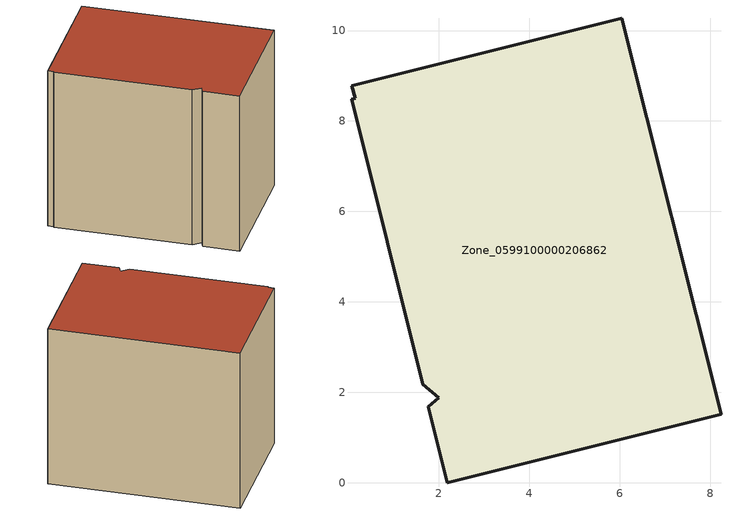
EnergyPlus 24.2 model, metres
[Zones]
Zone_0599100000206862
 floor ground (C_G): 2,1.88 1.64,2.18 0.07,8.48 0.14,8.5 0.07,8.78 6.05,10.27 8.24,1.51 2.18,0 1.76,1.68 z0
 wall outside (C_F): 2.18,0 8.24,1.51 6.05,10.27 0.07,8.78 0.14,8.5 0.07,8.48 1.64,2.18 2,1.88 1.76,1.68 2.18,0 z0:8.09
 roof outside (C_R): 0.07,8.48 1.64,2.18 2,1.88 1.76,1.68 2.18,0 8.24,1.51 6.05,10.27 0.07,8.78 0.14,8.5 z8.09
[BUILDING]
Pand.0599100000206862: North Axis=0; Terrain=City; Loads Convergence Tolerance Value=0.04; Temperature Convergence Tolerance Value=0.4; Solar Distribution=FullExterior; Maximum Number of Warmup Days=25; Minimum Number of Warmup Days=1
[Site:Location]
Rotterdam.The.Hague.AP_ZH_NLD Design_Conditions: Latitude=51.96; Longitude=4.45; Time Zone=1; Elevation=-4.5
[SITE:GROUNDTEMPERATURE:BUILDINGSURFACE]
18, 18, 18, 18, 18, 18, 18, 18, 18, 18, 18, 18
[MATERIAL] Thermal Absorptance=0.9; Solar Absorptance=0.7; Visible Absorptance=0.7
Name | Roughness | Thickness | Conductivity | Density | Specific Heat
G.TC.1965-1974 | MediumSmooth | 0.15 | 0.882353 | 540 | 1210
F.TC.1965-1974 | Rough | 0.3 | 0.697674 | 1920 | 840
R.TC.1965-1974 | MediumRough | 0.2 | 0.232558 | 1500 | 1000
[CONSTRUCTION]
C_G: G.TC.1965-1974
C_F: F.TC.1965-1974
C_R: R.TC.1965-1974
[ZONE]
Zone_0599100000206862: Type=1; Multiplier=1; Ceiling Height=Autocalculate; Volume=Autocalculate; Floor Area=autocalculate; Part of Total Floor Area=Yes
[ZONEINFILTRATION:DESIGNFLOWRATE]
Infil_Zone_0599100000206862: Zone or ZoneList or Space or SpaceList=Zone_0599100000206862; Schedule=AlwaysOn; Design Flow Rate Calculation Method=Flow/Area; Flow Rate per Floor Area=0.003; Constant Term Coefficient=1; Temperature Term Coefficient=0; Velocity Term Coefficient=0; Velocity Squared Term Coefficient=0
[HVACTEMPLATE:ZONE:IDEALLOADSAIRSYSTEM]
Zone_0599100000206862: Maximum Heating Supply Air Temperature=50; Minimum Cooling Supply Air Temperature=13; Maximum Heating Supply Air Humidity Ratio=0.0156; Minimum Cooling Supply Air Humidity Ratio=0.0077; Heating Limit=NoLimit; Cooling Limit=NoLimit; Dehumidification Control Type=ConstantSensibleHeatRatio; Cooling Sensible Heat Ratio=0.7; Dehumidification Setpoint=60; Humidification Control Type=None; Humidification Setpoint=30; Outdoor Air Method=None; Outdoor Air Flow Rate per Person=0.00944; Outdoor Air Flow Rate per Zone Floor Area=0; Outdoor Air Flow Rate per Zone=0; Demand Controlled Ventilation Type=None; Outdoor Air Economizer Type=NoEconomizer; Heat Recovery Type=None; Sensible Heat Recovery Effectiveness=0.7; Latent Heat Recovery Effectiveness=0.65
[ZONECONTROL:THERMOSTAT]
ThermostatControl_Zone_0599100000206862: Zone or ZoneList=Zone_0599100000206862; Control Type Schedule=DualSetpointControlType; Control 1=Thermostat_Zone_0599100000206862; Temperature Difference Between Cutout And Setpoint=0
[THERMOSTATSETPOINT:DUALSETPOINT]
Thermostat_Zone_0599100000206862: Heating Setpoint Temperature Schedule=HeatingSetpoint_Zone_0599100000206862; Cooling Setpoint Temperature Schedule=CoolingSetpoint_Zone_0599100000206862
[SCHEDULE:COMPACT]
HeatingSetpoint_Zone_0599100000206862: Through: 12/31, For: AllDays, Until: 24:00, 21
CoolingSetpoint_Zone_0599100000206862: Through: 12/31, For: AllDays, Until: 24:00, 24
DualSetpointControlType: Through: 12/31, For: AllDays, Until: 24:00, 4
AlwaysOn: Through: 12/31, For: AllDays, Until: 24:00, 1
